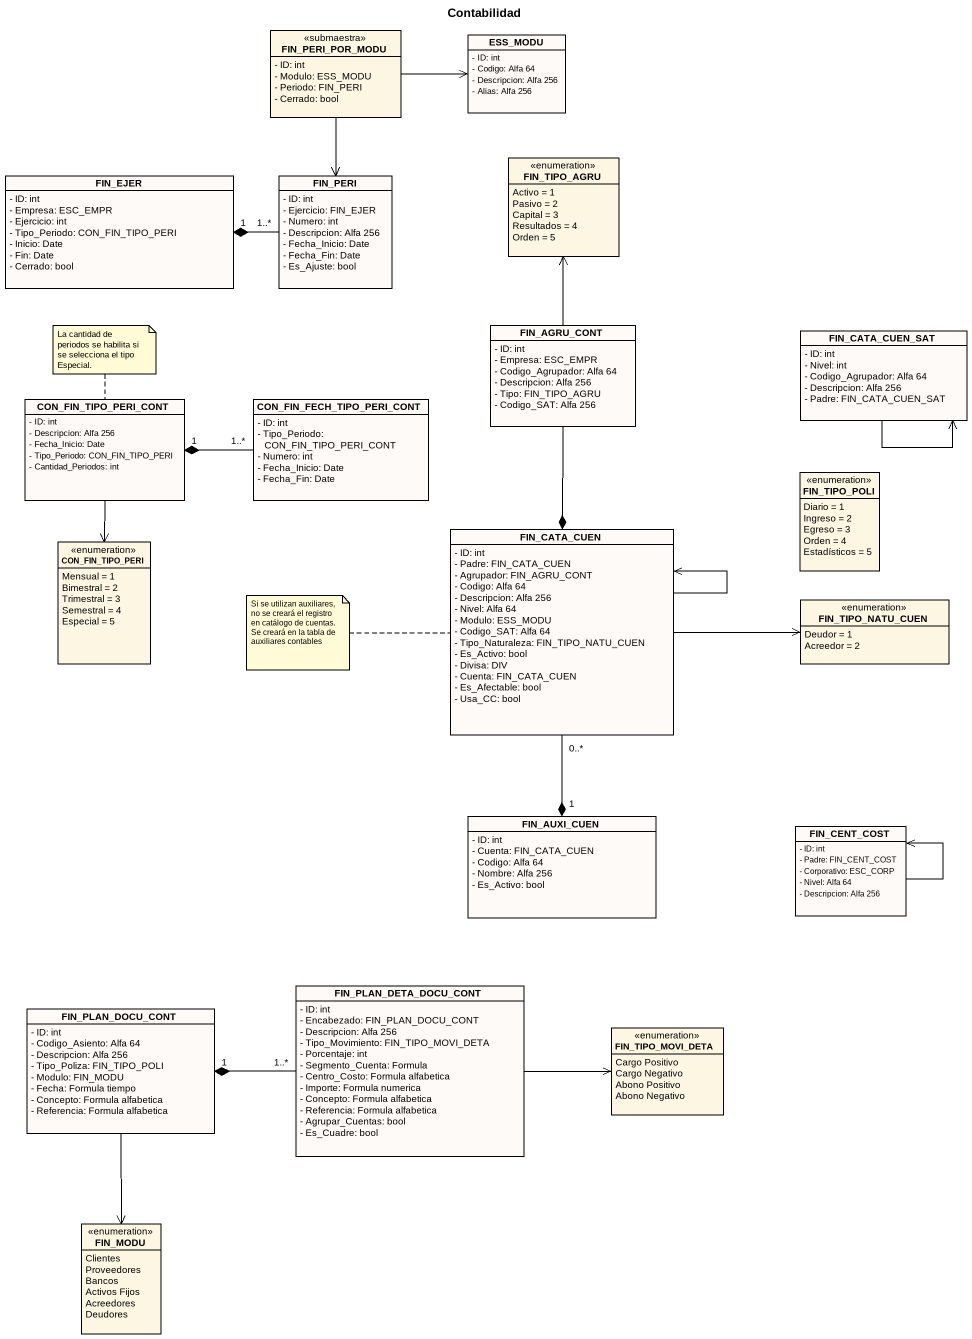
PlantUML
@startuml
title Contabilidad
hide circle
hide empty members
skinparam classAttributeIconSize 0
class FIN_PERI_POR_MODU <<submaestra>> {
  - ID: int
  - Modulo: ESS_MODU
  - Periodo: FIN_PERI
  - Cerrado: bool
}
class ESS_MODU #FDFAF7 {
  - ID: int
  - Codigo: Alfa 64
  - Descripcion: Alfa 256
  - Alias: Alfa 256
}
enum FIN_TIPO_AGRU {
  Activo = 1
  Pasivo = 2
  Capital = 3
  Resultados = 4
  Orden = 5
}
class FIN_EJER #FDFAF7 {
  - ID: int
  - Empresa: ESC_EMPR
  - Ejercicio: int
  - Tipo_Periodo: CON_FIN_TIPO_PERI
  - Inicio: Date
  - Fin: Date
  - Cerrado: bool
}
class FIN_PERI #FDFAF7 {
  - ID: int
  - Ejercicio: FIN_EJER
  - Numero: int
  - Descripcion: Alfa 256
  - Fecha_Inicio: Date
  - Fecha_Fin: Date
  - Es_Ajuste: bool
}
class FIN_AGRU_CONT #FDFAF7 {
  - ID: int
  - Empresa: ESC_EMPR
  - Codigo_Agrupador: Alfa 64
  - Descripcion: Alfa 256
  - Tipo: FIN_TIPO_AGRU
  - Codigo_SAT: Alfa 256
}
class FIN_CATA_CUEN_SAT #FDFAF7 {
  - ID: int
  - Nivel: int
  - Codigo_Agrupador: Alfa 64
  - Descripcion: Alfa 256
  - Padre: FIN_CATA_CUEN_SAT
}
class CON_FIN_TIPO_PERI_CONT #FDFAF7 {
  - ID: int
  - Descripcion: Alfa 256
  - Fecha_Inicio: Date
  - Tipo_Periodo: CON_FIN_TIPO_PERI
  - Cantidad_Periodos: int
}
class CON_FIN_FECH_TIPO_PERI_CONT #FDFAF7 {
  - ID: int
  - Tipo_Periodo: CON_FIN_TIPO_PERI_CONT
  - Numero: int
  - Fecha_Inicio: Date
  - Fecha_Fin: Date
}
enum FIN_TIPO_POLI {
  Diario = 1
  Ingreso = 2
  Egreso = 3
  Orden = 4
  Estadísticos = 5
}
enum CON_FIN_TIPO_PERI {
  Mensual = 1
  Bimestral = 2
  Trimestral = 3
  Semestral = 4
  Especial = 5
}
class FIN_CATA_CUEN #FDFAF7 {
  - ID: int
  - Padre: FIN_CATA_CUEN
  - Agrupador: FIN_AGRU_CONT
  - Codigo: Alfa 64
  - Descripcion: Alfa 256
  - Nivel: Alfa 64
  - Modulo: ESS_MODU
  - Codigo_SAT: Alfa 64
  - Tipo_Naturaleza: FIN_TIPO_NATU_CUEN
  - Es_Activo: bool
  - Divisa: DIV
  - Cuenta: FIN_CATA_CUEN
  - Es_Afectable: bool
  - Usa_CC: bool
}
enum FIN_TIPO_NATU_CUEN {
  Deudor = 1
  Acreedor = 2
}
class FIN_AUXI_CUEN #FDFAF7 {
  - ID: int
  - Cuenta: FIN_CATA_CUEN
  - Codigo: Alfa 64
  - Nombre: Alfa 256
  - Es_Activo: bool
}
class FIN_CENT_COST #FDFAF7 {
  - ID: int
  - Padre: FIN_CENT_COST
  - Corporativo: ESC_CORP
  - Nivel: Alfa 64
  - Descripcion: Alfa 256
}
class FIN_PLAN_DETA_DOCU_CONT #FDFAF7 {
  - ID: int
  - Encabezado: FIN_PLAN_DOCU_CONT
  - Descripcion: Alfa 256
  - Tipo_Movimiento: FIN_TIPO_MOVI_DETA
  - Porcentaje: int
  - Segmento_Cuenta: Formula
  - Centro_Costo: Formula alfabetica
  - Importe: Formula numerica
  - Concepto: Formula alfabetica
  - Referencia: Formula alfabetica
  - Agrupar_Cuentas: bool
  - Es_Cuadre: bool
}
class FIN_PLAN_DOCU_CONT #FDFAF7 {
  - ID: int
  - Codigo_Asiento: Alfa 64
  - Descripcion: Alfa 256
  - Tipo_Poliza: FIN_TIPO_POLI
  - Modulo: FIN_MODU
  - Fecha: Formula tiempo
  - Concepto: Formula alfabetica
  - Referencia: Formula alfabetica
}
enum FIN_TIPO_MOVI_DETA {
  Cargo Positivo
  Cargo Negativo
  Abono Positivo
  Abono Negativo
}
enum FIN_MODU {
  Clientes
  Proveedores
  Bancos
  Activos Fijos
  Acreedores
  Deudores
}
FIN_PERI_POR_MODU -right-> ESS_MODU
FIN_PERI_POR_MODU --> FIN_PERI
FIN_PERI "1..*" -left-* "1" FIN_EJER
FIN_AGRU_CONT -up-> FIN_TIPO_AGRU
FIN_AGRU_CONT --* FIN_CATA_CUEN
FIN_CATA_CUEN_SAT --> FIN_CATA_CUEN_SAT
CON_FIN_TIPO_PERI_CONT --> CON_FIN_TIPO_PERI
CON_FIN_FECH_TIPO_PERI_CONT "1..*" -left-* "1" CON_FIN_TIPO_PERI_CONT
FIN_CATA_CUEN --> FIN_CATA_CUEN
FIN_CATA_CUEN -right-> FIN_TIPO_NATU_CUEN
FIN_CATA_CUEN "0..*" --* "1" FIN_AUXI_CUEN
FIN_CENT_COST --> FIN_CENT_COST
FIN_PLAN_DETA_DOCU_CONT "1..*" -left-* "1" FIN_PLAN_DOCU_CONT
FIN_PLAN_DETA_DOCU_CONT -right-> FIN_TIPO_MOVI_DETA
FIN_PLAN_DOCU_CONT --> FIN_MODU
note top of CON_FIN_TIPO_PERI_CONT : La cantidad de periodos se habilita si se selecciona el tipo Especial.
note left of FIN_CATA_CUEN
  Si se utilizan auxiliares, no se creará el registro en catálogo de cuentas.
  Se creará en la tabla de auxiliares contables
end note
@enduml
